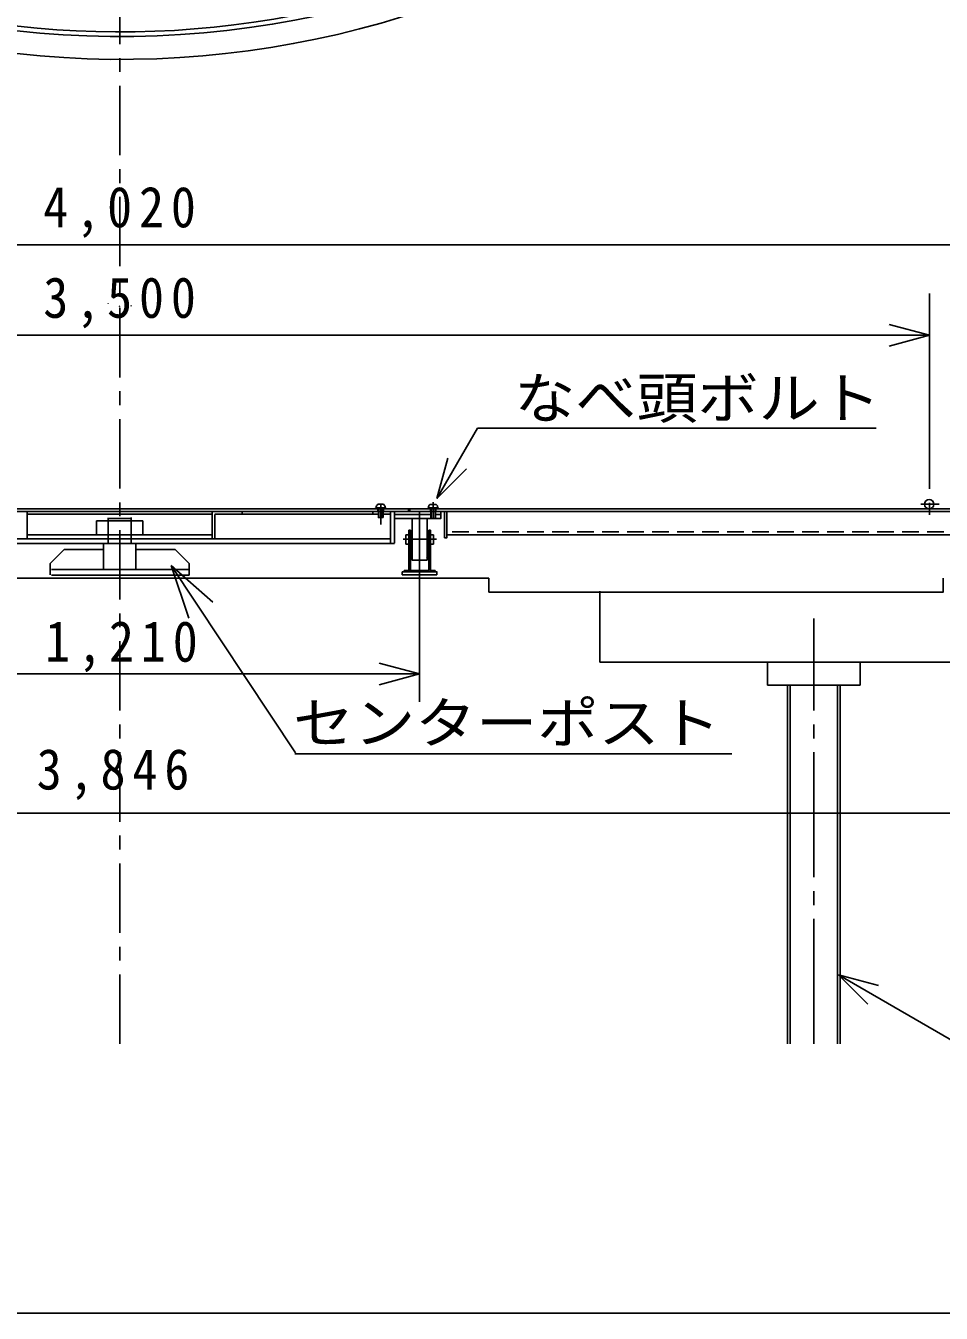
# Model space of a CAD drawing. Units: millimetres, scale not verified. Extents: x -5636 to 5974, y -4212 to 4128.
# Drawn here: x -3087 to -1109, y -4212 to -1430 of the extents above; entities that cross this region are included whole.
import ezdxf
from ezdxf.enums import TextEntityAlignment as Align

# ---------------------------------------------------------------- set-up
doc = ezdxf.new("R2010")
doc.units = ezdxf.units.MM
doc.header["$LTSCALE"] = 30
for name, pattern in [('CHAIN1', [8, 5, -1, 1, -1]), ('CHAIN2', [12, 9, -1, 1, -1]), ('DASHED1', [1.8, 1.2, -0.6])]:
    doc.linetypes.add(name, pattern=pattern)
doc.layers.add('0-0', color=7, linetype='Continuous')
doc.styles.add('ＭＳ ゴシック', font='')
doc.styles.get('ＭＳ ゴシック').set_extended_font_data('MS Gothic')

msp = doc.modelspace()

# ---------------------------------------------------------------- linework, layer by layer
at = {"layer": '0-0', "linetype": 'CHAIN1'}
for p, q in [((-2883.97, -3630.2), (-2883.97, 2763.03)), ((-2320.14, -2463.21), (-2320.14, -2508.28)), ((-2206.74, -2460.05), (-2206.74, -2495.22)), ((-1113.08, -2464.04), (-1152.51, -2464.04)), ((-2236.14, -2483.05), (-2236.14, -2620.94)), ((-2236.01, -2480.83), (-2236.01, -2591.86)), ((-2271.47, -2540.04), (-2199.62, -2540.04)), ((-2236.01, -2533.03), (-2236.01, -2619.27))]:
    msp.add_line(p, q, dxfattribs=at)
at = {"layer": '0-0'}
for p, q in [((-4894.19, -1903.71), (-212.65, -1903.71)), ((-1134.23, -2009.23), (-1134.23, -2294.67)), ((-2884.37, -2036.68), (-2884.2, -2036.68)), ((-2884.37, -2036.76), (-2884.12, -2036.76)), ((-2884.29, -2036.68), (-2884.29, -2036.51)), ((-2884.29, -2036.59), (-2884.03, -2036.59)), ((-1134.23, -2099.23), (-1221.16, -2075.94)), ((-1134.23, -2099.23), (-4634.19, -2099.23)), ((-1134.23, -2099.23), (-1221.16, -2122.53)), ((-2198.52, -2451.53), (-2111.01, -2299.96)), ((-2111.01, -2299.96), (-1249.66, -2299.96)), ((-2198.52, -2451.53), (-2175.23, -2364.6)), ((-2198.52, -2451.53), (-2134.88, -2387.89)), ((-884.23, -2474.04), (-4878.82, -2474.04)), ((-2331.11, -2472.04), (-2309.11, -2472.04)), ((-2331.11, -2472.04), (-2331.11, -2474.1)), ((-2326.16, -2464.27), (-2313.77, -2464.27)), ((-2326.11, -2474.01), (-2326.11, -2479.96)), ((-2324.31, -2474.1), (-2324.31, -2492.91)), ((-2315.91, -2474.01), (-2315.91, -2492.91)), ((-2315.11, -2465.62), (-2315.11, -2465.66)), ((-2315.11, -2474.01), (-2315.11, -2492.91)), ((-2314.11, -2474.01), (-2314.11, -2479.96)), ((-2309.11, -2472.04), (-2309.11, -2474.06)), ((-2260.14, -2474.19), (-2260.14, -2480.04)), ((-2256.89, -2479.72), (-2256.89, -2474.19)), ((-2217.74, -2471.9), (-2195.74, -2471.9)), ((-2217.74, -2471.9), (-2217.74, -2473.97)), ((-2213.72, -2464.73), (-2199.9, -2464.73)), ((-2212.74, -2473.87), (-2212.74, -2479.82)), ((-2211.74, -2473.97), (-2211.74, -2495.02)), ((-2210.94, -2473.97), (-2210.94, -2495.04)), ((-2202.54, -2473.87), (-2202.54, -2495.04)), ((-2201.74, -2465.48), (-2201.74, -2465.52)), ((-2201.74, -2473.87), (-2201.74, -2495.04)), ((-2200.74, -2473.87), (-2200.74, -2479.82)), ((-2195.74, -2471.9), (-2195.74, -2473.92)), ((-1293.61, -2474.04), (-1357.01, -2474.04)), ((-3084.2, -2539.98), (-3084.2, -2479.46)), ((-3084.05, -2486.04), (-2684.38, -2486.04)), ((-2934.2, -2500.04), (-2834.21, -2500.04)), ((-2934.2, -2529.38), (-2934.2, -2500.04)), ((-2910.87, -2494.84), (-2858.56, -2494.84)), ((-2909.2, -2548.19), (-2909.2, -2493.82)), ((-2859.21, -2549.21), (-2859.21, -2492.79)), ((-2834.21, -2530.28), (-2834.21, -2500.04)), ((-2684.21, -2538.18), (-2684.21, -2479.4)), ((-2678.21, -2486.04), (-2325.1, -2486.04)), ((-2678.21, -2538.18), (-2678.21, -2486.18)), ((-2619.21, -2485.76), (-2619.21, -2480.2)), ((-2337.14, -2480.08), (-2337.14, -2486.36)), ((-2315.07, -2486.04), (-2298.81, -2486.04)), ((-2315, -2480.04), (-2266.4, -2480.04)), ((-2299.14, -2480.35), (-2299.14, -2548.57)), ((-2290.81, -2486.65), (-2267.2, -2486.65)), ((-2290.14, -2480.08), (-2290.14, -2521.87)), ((-2270.08, -2480.04), (-2211.74, -2480.04)), ((-2269.94, -2486.65), (-2211.74, -2486.65)), ((-2211.71, -2486.65), (-2264.88, -2486.65)), ((-2252.42, -2496.04), (-2252.42, -2584.04)), ((-2219.42, -2496.04), (-2219.42, -2584.04)), ((-2206.74, -2496.58), (-2206.74, -2496.51)), ((-2190.24, -2486.65), (-2201.71, -2486.65)), ((-2201.71, -2486.65), (-2195.14, -2486.65)), ((-2182.24, -2480.29), (-2182.24, -2536.64)), ((-2182.14, -2481.78), (-2182.14, -2479.94)), ((-2182.14, -2481.78), (-2182.14, -2479.94)), ((-3084.24, -2530.04), (-2684.39, -2530.04)), ((-2290.14, -2521.35), (-2290.14, -2548.57)), ((-2266.01, -2530.25), (-2266.01, -2550.25)), ((-2266.01, -2530.25), (-2259.2, -2530.25)), ((-2259.21, -2578.25), (-2259.21, -2520.08)), ((-2259.2, -2520.25), (-2256.04, -2520.25)), ((-2256.01, -2578.55), (-2256.01, -2520.2)), ((-2255.81, -2530.25), (-2252.55, -2530.25)), ((-2218.39, -2530.25), (-2206.01, -2530.25)), ((-2216.01, -2520.25), (-2212.81, -2520.25)), ((-2216.01, -2578.55), (-2216.01, -2520.25)), ((-2212.81, -2578.25), (-2212.81, -2520.25)), ((-2206.01, -2530.25), (-2206.01, -2550.25)), ((-995.93, -2530.04), (-2176.86, -2530.04)), ((-3498.91, -2549.04), (-2297.41, -2549.04)), ((-3476.95, -2539.04), (-2299.38, -2539.04)), ((-2919.2, -2603.66), (-2919.2, -2548.19)), ((-2849.21, -2603.66), (-2849.21, -2548.19)), ((-2289.95, -2549.04), (-2316.55, -2549.04)), ((-2266.01, -2550.25), (-2259.31, -2550.25)), ((-2259.21, -2605.66), (-2259.21, -2547.5)), ((-2256.01, -2605.96), (-2256.01, -2547.61)), ((-2255.92, -2550.25), (-2253.91, -2550.25)), ((-2218.1, -2550.25), (-2206.01, -2550.25)), ((-2216.01, -2605.96), (-2216.01, -2547.66)), ((-2212.81, -2605.66), (-2212.81, -2547.66)), ((-3004.2, -2562.04), (-3034.2, -2592.04)), ((-3004.2, -2562.04), (-2918.06, -2562.04)), ((-2764.21, -2562.04), (-2849.68, -2562.04)), ((-2764.21, -2562.04), (-2734.21, -2592.04)), ((-2220.42, -2585.04), (-2251.42, -2585.04)), ((-2222.14, -2578.83), (-2222.14, -2578.95)), ((-3034.2, -2592.04), (-3034.2, -2616.81)), ((-3031.81, -2605.46), (-2734.32, -2605.46)), ((-2773.22, -2596.81), (-2504.1, -3001.4)), ((-2773.22, -2596.81), (-2683.16, -2676.12)), ((-2773.22, -2596.81), (-2734.88, -2710.52)), ((-2734.21, -2592.04), (-2734.21, -2617.46)), ((-2273.87, -2610.66), (-2198.41, -2610.66)), ((-2273.51, -2610.66), (-2273.51, -2616.66)), ((-2269.51, -2607.46), (-2259.09, -2607.46)), ((-2269.48, -2607.43), (-2269.48, -2610.76)), ((-2254.87, -2607.46), (-2217.48, -2607.46)), ((-2236.14, -2891.35), (-2236.14, -2602.8)), ((-2213.1, -2607.46), (-2202.51, -2607.46)), ((-2202.51, -2607.46), (-2202.51, -2610.57)), ((-2198.51, -2610.66), (-2198.51, -2616.66)), ((-3684.46, -2624.04), (-2086.14, -2624.04)), ((-3031.81, -2617.46), (-2734.23, -2617.46)), ((-2273.51, -2616.66), (-2198.51, -2616.66)), ((-2086.14, -2654.04), (-2086.14, -2624.04)), ((-1846.63, -2652.18), (-1846.63, -2805.3)), ((-2236.14, -2830.93), (-2323.08, -2807.63)), ((-215.55, -2805.3), (-1846.63, -2805.3)), ((-1483.97, -2855.3), (-1483.97, -2807.97)), ((-1283.97, -2855.3), (-1283.97, -2807.97)), ((-3534.2, -2830.93), (-2236.14, -2830.93)), ((-2236.14, -2830.93), (-2323.08, -2854.22)), ((-1283.97, -2855.3), (-1483.97, -2855.3)), ((-1440.97, -3630.2), (-1440.97, -2855.92)), ((-1434.97, -3630.2), (-1434.97, -2855.35)), ((-1332.97, -3630.2), (-1332.97, -2855.64)), ((-1326.97, -3630.2), (-1326.97, -2855.92)), ((-2505.93, -3003.27), (-1561.37, -3003.27)), ((-4819.19, -3131.87), (-954.22, -3131.87)), ((-1330.86, -3481.04), (-1243.93, -3504.33)), ((-1330.86, -3481.04), (-1267.22, -3544.68)), ((-1330.86, -3481.04), (-989.11, -3678.34))]:
    msp.add_line(p, q, dxfattribs=at)
at = {"layer": '0-0', "linetype": 'DASHED1'}
for p, q in [((-2909.2, -2031.32), (-2909.2, -2030.45)), ((-2859.12, -2036.59), (-2859.12, -2034.95)), ((-995.39, -2524.04), (-2177.4, -2524.04))]:
    msp.add_line(p, q, dxfattribs=at)
at = {"layer": '0-0', "linetype": 'CHAIN2'}
for p, q in [((-1134.23, -2160.92), (-1134.23, -2486.95)), ((-1383.97, -3630.2), (-1383.97, -2711.2))]:
    msp.add_line(p, q, dxfattribs=at)
at = {"layer": '0-0'}
for points in [[(-5636.25, -4212.19), (5973.75, -4212.19), (5973.75, 4127.81)], [(-889.23, -2474.25), (-889.23, -2480.04), (-4878.82, -2480.04)], [(-2325.11, -2474.1), (-2325.11, -2492.91), (-2315.11, -2492.91)], [(-2290.74, -2495.04), (-2190.14, -2495.04), (-2190.14, -2479.94)], [(-2177.13, -2480.83), (-2177.13, -2536.64), (-2182.24, -2536.64)], [(-2086.14, -2654.04), (-1104.22, -2654.04), (-1104.22, -2624.04)]]:
    msp.add_lwpolyline(points, dxfattribs=at)
msp.add_circle((-1134.72, -2464.25), 10, dxfattribs=at)
for centre, radius, start, end in [((-2883.05, 557.11), 2059.98, 85.62736, 348.53444), ((-2882, 556.28), 2009.98, 92.27119, 357.89876), ((-2882, 556.28), 1999.98, 49.37194, 357.89876), ((-2320.18, -2472.09), 10, 129.08799, 180), ((-2320.18, -2472.09), 10, 1.05118, 50.36853), ((-2206.81, -2471.95), 10, 133.73072, 180), ((-2206.81, -2471.95), 10, 1.05118, 46.26928), ((-2251.42, -2496.04), 1, 90, 180), ((-2220.42, -2496.04), 1, 0, 90), ((-2251.42, -2584.04), 1, 180, 270), ((-2220.42, -2584.04), 1, 270, 0), ((-2254.21, -2605.66), 5, 180, 270), ((-2254.51, -2605.96), 1.5, 180, 270), ((-2217.81, -2605.66), 5, 270, 0), ((-2217.51, -2605.96), 1.5, 270, 0)]:
    msp.add_arc(centre, radius, start, end, dxfattribs=at)

# ---------------------------------------------------------------- texts
at = {"layer": '0-0', "style": 'ＭＳ ゴシック', "width": 1.1}
for s, p in [('なべ頭ボルト', (-2031.42, -2305.24)), ('センターポスト', (-2509.59, -3006.9))]:
    msp.add_text(s, height=87.98, dxfattribs=at).set_placement(p, align=Align.BOTTOM_LEFT)
at = {"layer": '0-0', "char_height": 87.98, "attachment_point": 7, "style": 'ＭＳ ゴシック'}
for s, insert in [('\\T1.28;\\W0.9;4,020', (-3049.21, -1888.71)), ('\\T1.28;\\W0.9;3,500', (-3049.21, -2084.23)), ('\\T1.28;\\W0.9;1,210', (-3045.22, -2827.23)), ('\\T1.28;\\W0.9;3,846', (-3063.42, -3103.38))]:
    msp.add_mtext(s, dxfattribs=dict(at, insert=insert))

doc.saveas('drawing.dxf')
